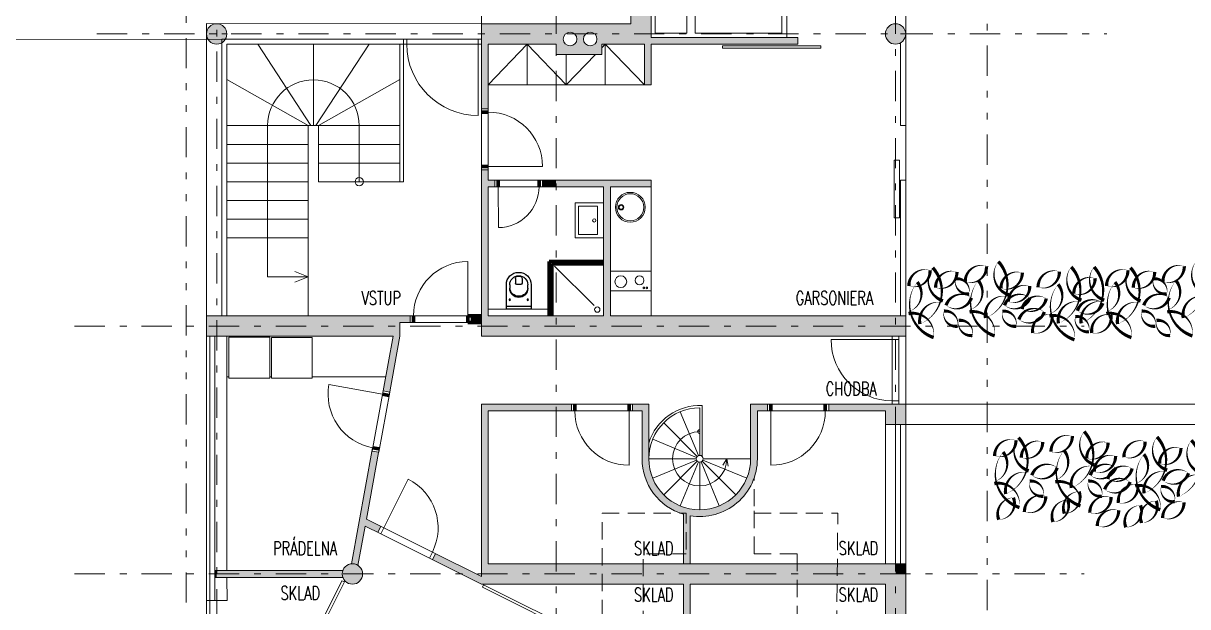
# Model space of a CAD drawing. Header units: metres. Extents: x -45 to 1930, y -347 to 488.
# Drawn here: x -26.3 to -9.15, y -26.34 to -17.75 of the extents above; entities that cross this region are included whole.
import ezdxf

# ---------------------------------------------------------------- set-up
doc = ezdxf.new("R2010")
doc.units = ezdxf.units.M
for name, pattern in [('GETRENNT', [31.75, 12.7, -6.35, 0, -6.35, 0, -6.35]), ('ČERCHOVANÁ', [25.4, 12.7, -6.35, 0, -6.35]), ('ČÁRKOVANÁ', [19.05, 12.7, -6.35])]:
    doc.linetypes.add(name, pattern=pattern)
for name, color, linetype in [('dveře', 3, 'Continuous'), ('okna', 4, 'Continuous'), ('OSA', 7, 'ČERCHOVANÁ'), ('popis', 6, 'Continuous'), ('SRAFY', 3, 'Continuous'), ('srafy sklo', 252, 'Continuous'), ('SRAFY-TERÉN', 252, 'Continuous'), ('zariz.predmety', 203, 'Continuous'), ('ZARIZOVAKY', 251, 'Continuous'), ('ZDIVO', 1, 'Continuous')]:
    doc.layers.add(name, color=color, linetype=linetype)
doc.layers.add('FLOATINGWINDOWS', color=2, linetype='Continuous', plot=False)
doc.styles.add('ROMANS', font='romans.shx', dxfattribs={"width": 0.7})

# ---------------------------------------------------------------- blocks, each defined once
blk = doc.blocks.new('drez')
at = {"lineweight": 0}
for centre, radius in [((0, -0.28), 0.22), ((0, -0.28), 0.2), ((0, -0.145), 0.04), ((0, -0.145), 0.03)]:
    blk.add_circle(centre, radius, dxfattribs=at)
blk = doc.blocks.new('WC 540 Starck 3')
at = {"linetype": 'ByBlock'}
for p, q in [((81.017, 94.399), (80.66, 94.399)), ((80.66, 94.349), (80.713, 94.349)), ((80.982, 94.034), (80.982, 94.399)), ((81.017, 94.034), (81.017, 94.399)), ((80.568, 94.265), (80.637, 94.265)), ((80.568, 94.168), (80.637, 94.168)), ((80.657, 94.188), (80.657, 94.245)), ((80.713, 94.084), (80.66, 94.084)), ((80.66, 94.034), (81.017, 94.034))]:
    blk.add_line(p, q, dxfattribs=at)
for centre in [(80.88, 94.348), (80.88, 94.084)]:
    blk.add_circle(centre, 0.0102, dxfattribs=at)
for centre, radius, start, end in [((80.66, 94.216), 0.183, 90, 270), ((80.66, 94.216), 0.133, 90, 270), ((80.713, 94.216), 0.133, 270, 90), ((80.697, 94.216), 0.133, 276.5328, 83.4672), ((80.621, 94.216), 0.09, 165.9057, 194.0943), ((80.568, 94.23), 0.035, 90, 165.9057), ((80.568, 94.203), 0.035, 194.0943, 270), ((80.637, 94.245), 0.02, 360, 90), ((80.637, 94.188), 0.02, 270, 0)]:
    blk.add_arc(centre, radius, start, end, dxfattribs=at)

msp = doc.modelspace()

# ---------------------------------------------------------------- hatches: boundary and pattern name
at = {"layer": 'FLOATINGWINDOWS', "linetype": 'Continuous', "lineweight": 0}
msp.add_hatch(color=256, dxfattribs=at).paths.add_polyline_path([(-17.355043, -26.01398), (-16.648376, -26.01398), (-16.648376, -26.31398), (-17.355043, -26.31398)], flags=25)
at = {"layer": 'SRAFY', "linetype": 'Continuous', "lineweight": 0}
h = msp.add_hatch(color=256, dxfattribs=at)
h.paths.add_polyline_path([(-17.352857, -17.757673), (-18.452857, -17.757673), (-18.452857, -17.907673), (-18.312598, -17.907673, -0.377964473), (-18.180311, -17.907673), (-18.016626, -17.907673, -0.377964473), (-17.884338, -17.907673), (-17.052857, -17.907673), (-17.052857, -17.857673), (-17.052857, -16.057673), (-13.452857, -16.057673), (-13.452857, -15.157673), (-13.602857, -15.157673), (-13.602857, -15.757673), (-17.052857, -15.757673), (-17.052857, -15.157673), (-18.452857, -15.157673), (-18.452857, -15.257673), (-17.352857, -15.257673)])
h.paths.add_polyline_path([(-19.552857, -17.757673), (-19.552857, -17.907673), (-18.452857, -17.907673), (-18.452857, -17.757673)])
h.paths.add_polyline_path([(-18.452857, -18.057673), (-18.452857, -17.907673), (-19.552857, -17.907673), (-19.552857, -19.007673), (-19.452857, -19.007673), (-19.452857, -18.057673)])
h.paths.add_polyline_path([(-18.050482, -17.982673, -0.215250437), (-18.016626, -17.907673), (-18.180311, -17.907673, -0.215250437), (-18.146454, -17.982673, -1), (-18.346454, -17.982673, -0.215250437), (-18.312598, -17.907673), (-18.452857, -17.907673), (-18.452857, -18.207673), (-17.777857, -18.207673), (-17.777857, -18.057673), (-17.152857, -18.057673), (-17.152857, -18.657673), (-17.052857, -18.657673), (-17.052857, -18.057673), (-17.052857, -17.907673), (-17.884338, -17.907673, -0.215250437), (-17.850482, -17.982673, -1)])
h.paths.add_polyline_path([(-19.552857, -15.157673), (-19.552857, -15.257673), (-18.452857, -15.257673), (-18.452857, -15.157673)])
h.paths.add_polyline_path([(-19.452857, -20.157673), (-19.354695, -20.157673), (-19.354695, -20.057673), (-19.452857, -20.057673), (-19.452857, -19.907673), (-19.552857, -19.907673), (-19.552857, -22.207673), (-18.452857, -22.207673), (-18.452857, -22.057673), (-19.452857, -22.057673)])
h.paths.add_polyline_path([(-17.752857, -20.157673), (-17.752857, -22.057673), (-18.452857, -22.057673), (-18.452857, -22.207673), (-13.452857, -22.207673), (-13.452857, -22.057673), (-17.052857, -22.057673), (-17.652857, -22.057673), (-17.652857, -20.157673), (-17.052857, -20.157673), (-17.052857, -20.057673), (-18.452857, -20.057673), (-18.452857, -20.157673)])
h.paths.add_polyline_path([(-18.452857, -22.207673), (-18.452857, -22.357673), (-13.452857, -22.357673), (-13.452857, -22.207673)])
h.paths.add_polyline_path([(-19.552857, -22.207673), (-19.552857, -22.357673), (-18.452857, -22.357673), (-18.452857, -22.207673)])
h.paths.add_polyline_path([(-13.302857, -22.207673), (-13.302857, -22.057673), (-13.452857, -22.057673), (-13.452857, -22.207673)])
h.paths.add_polyline_path([(-13.452857, -22.207673), (-13.452857, -22.357673), (-13.302857, -22.357673), (-13.302857, -22.207673)])
h = msp.add_hatch(color=256, dxfattribs=at)
edge = h.paths.add_edge_path()
edge.add_arc((-23.452857, -17.907673), 0.15, 0, 360)
h = msp.add_hatch(color=256, dxfattribs=at)
edge = h.paths.add_edge_path()
edge.add_arc((-13.452857, -17.907673), 0.15, 0, 360)
for points in [[(-17.052857, -17.957673), (-17.052857, -18.057673), (-14.893883, -18.057673), (-14.893883, -17.957673)], [(-18.452857, -20.157673), (-18.452857, -20.057673), (-18.654695, -20.057673), (-18.654695, -20.157673)], [(-19.552857, -22.057673), (-19.702857, -22.057673), (-19.702857, -22.157673), (-19.552857, -22.157673)], [(-18.452857, -23.457673), (-18.452857, -23.357673), (-19.552857, -23.357673), (-19.552857, -25.707673), (-19.552857, -25.857673), (-18.452857, -25.857673), (-18.452857, -25.707673), (-19.452857, -25.707673), (-19.452857, -23.457673)], [(-18.227429, -23.457673), (-18.227429, -23.357673), (-18.314929, -23.357673), (-18.452857, -23.357673), (-18.452857, -23.457673)], [(-17.187368, -24.162138, 0.316449811), (-16.624739, -24.962087), (-16.537368, -24.962118), (-16.537368, -25.562118), (-16.577857, -25.562103), (-16.577857, -25.707673), (-16.477857, -25.707673), (-16.477857, -25.000448, 0.463726245), (-15.487368, -24.162138), (-15.487368, -23.457673), (-15.337368, -23.457673), (-15.337368, -23.357673), (-15.587368, -23.357673), (-15.587368, -24.162138, -1), (-17.087368, -24.162138), (-17.087368, -23.357673), (-17.327429, -23.357673), (-17.327429, -23.457673), (-17.187368, -23.457673)], [(-13.602857, -23.457673), (-13.602857, -23.657673), (-13.452857, -23.657673), (-13.452857, -23.357673), (-14.437368, -23.357673), (-14.437368, -23.457673)], [(-13.302857, -23.357673), (-13.452857, -23.357673), (-13.452857, -23.657673), (-13.302857, -23.657673)], [(-16.537368, -24.962118), (-16.624739, -24.962087, 0.014509452), (-16.577857, -24.977408), (-16.577857, -25.562103), (-16.537368, -25.562118)], [(-17.172419, -25.707673), (-17.172471, -25.857673), (-14.902471, -25.857673), (-14.902419, -25.707673), (-16.477857, -25.707673), (-16.577857, -25.707673)], [(-13.452857, -25.707673), (-13.452857, -25.857673), (-13.302857, -25.857673), (-13.302857, -25.707673)], [(-18.452857, -25.857673), (-19.552857, -25.857673), (-19.552857, -26.007673), (-18.452857, -26.007673)], [(-16.577857, -26.007673), (-16.577857, -27.541943), (-16.477857, -27.541943), (-16.477857, -26.007673), (-14.902523, -26.007673), (-14.902471, -25.857673), (-17.172471, -25.857673), (-17.172523, -26.007673)]]:
    msp.add_hatch(color=256, dxfattribs=at).paths.add_polyline_path(points)
h = msp.add_hatch(color=256, dxfattribs=at)
h.paths.add_polyline_path([(-20.752857, -22.207673), (-20.752857, -22.157673), (-20.602857, -22.157673), (-20.602857, -22.057673), (-23.302857, -22.057673), (-23.452857, -22.057673), (-23.452857, -22.207673)])
h.paths.add_polyline_path([(-20.854525, -22.357673), (-21.002309, -23.16339), (-20.90395, -23.181431), (-20.752857, -22.357673), (-20.752857, -22.207673), (-23.452857, -22.207673), (-23.452857, -22.357673), (-23.302857, -22.357673)])
h.paths.add_polyline_path([(-23.452857, -22.207673), (-23.452857, -22.057673), (-23.602857, -22.057673), (-23.602857, -22.207673)])
h.paths.add_polyline_path([(-23.452857, -22.357673), (-23.452857, -22.207673), (-23.602857, -22.207673), (-23.602857, -22.357673)])
h = msp.add_hatch(color=256, dxfattribs=at)
h.paths.add_polyline_path([(-21.46914, -25.708559, -0.143874529), (-21.385888, -25.723452, -0.027253444), (-21.371686, -25.731533), (-21.265591, -25.153105), (-21.080326, -25.245543), (-21.03568, -25.156062), (-21.246812, -25.050718), (-21.066318, -24.066663), (-21.164677, -24.048622)])
h.paths.add_polyline_path([(-21.602857, -25.857673, -0.085164233), (-21.594278, -25.807673), (-23.302857, -25.807673), (-23.452857, -25.807673), (-23.452857, -25.857673)])
h.paths.add_polyline_path([(-21.594278, -25.907673, -0.085164233), (-21.602857, -25.857673), (-23.452857, -25.857673), (-23.452857, -25.907673)])
h = msp.add_hatch(color=256, dxfattribs=at)
h.paths.add_polyline_path([(-21.265591, -25.153105), (-21.080326, -25.245543), (-21.03568, -25.156062), (-21.246812, -25.050718)])
h.paths.add_polyline_path([(-20.275004, -25.647358), (-19.853489, -25.857673), (-19.629505, -25.857673), (-20.230358, -25.557878)])
h.paths.add_polyline_path([(-19.853489, -25.857673), (-19.552857, -26.007673), (-19.552857, -25.895916), (-19.629505, -25.857673)])
h = msp.add_hatch(color=256, dxfattribs=at)
edge = h.paths.add_edge_path()
edge.add_arc((-21.452857, -25.857673), 0.15, 0, 360)
h = msp.add_hatch(color=256, dxfattribs=at)
h.paths.add_polyline_path([(-17.772471, -25.857673), (-17.772419, -25.707673), (-18.452857, -25.707673), (-18.452857, -25.857673)])
h.paths.add_polyline_path([(-17.172471, -25.857673), (-17.172419, -25.707673), (-17.772419, -25.707673), (-17.772471, -25.857673)])
h.paths.add_polyline_path([(-17.172523, -26.007673), (-17.172471, -25.857673), (-17.772471, -25.857673), (-17.772523, -26.007673)])
h.paths.add_polyline_path([(-17.772523, -26.007673), (-17.772471, -25.857673), (-18.452857, -25.857673), (-18.452857, -26.007673)])
h.paths.add_polyline_path([(-14.902419, -25.707673), (-14.902471, -25.857673), (-14.312325, -25.857673), (-14.310621, -25.707673)])
h.paths.add_polyline_path([(-14.31403, -26.007673), (-14.312325, -25.857673), (-14.902471, -25.857673), (-14.902523, -26.007673)])
h.paths.add_polyline_path([(-13.452857, -25.857673), (-13.452857, -25.707673), (-14.310621, -25.707673), (-14.312325, -25.857673)])
h.paths.add_polyline_path([(-13.602857, -26.007673), (-13.602857, -29.606209, -0.414213562), (-13.452857, -29.456209), (-13.452857, -25.857673), (-14.312325, -25.857673), (-14.31403, -26.007673)])
h.paths.add_polyline_path([(-13.452857, -29.456209, -0.414213562), (-13.302857, -29.606209), (-13.302857, -25.857673), (-13.452857, -25.857673)])
h.paths.add_polyline_path([(-13.602857, -35.016919), (-13.302857, -35.166604), (-13.302857, -29.606209, -1), (-13.602857, -29.606209)])
h = msp.add_hatch(color=256, dxfattribs=at)
h.paths.add_polyline_path([(-23.452857, -25.807673), (-23.477857, -25.807673), (-23.477857, -25.857673), (-23.452857, -25.857673)])
h.paths.add_polyline_path([(-23.452857, -25.857673), (-23.477857, -25.857673), (-23.477857, -25.907673), (-23.452857, -25.907673)])

# ---------------------------------------------------------------- linework, layer by layer
at = {"linetype": 'Continuous', "lineweight": 0}
for p, q in [((-22.064004, -19.257673), (-22.848124, -18.057673)), ((-22.027857, -19.257673), (-22.027857, -18.057673)), ((-22.027857, -18.057673), (-22.027857, -19.257673)), ((-21.99171, -19.257673), (-21.20759, -18.057673)), ((-20.752857, -20.082673), (-20.752857, -18.057673)), ((-20.702585, -20.082673), (-20.702585, -18.057673)), ((-22.102857, -19.257673), (-23.302857, -18.578913)), ((-21.952857, -19.257673), (-20.752857, -18.578913)), ((-19.452857, -19.007673), (-19.552857, -19.007673)), ((-22.102857, -19.257673), (-23.302857, -19.257673)), ((-22.702857, -21.482673), (-22.702857, -19.257673)), ((-22.102857, -20.907673), (-22.102857, -19.257673)), ((-21.952857, -19.257673), (-22.102857, -19.257673)), ((-21.952857, -20.082673), (-21.952857, -19.257673)), ((-20.752857, -19.257673), (-21.952857, -19.257673)), ((-21.352857, -20.082673), (-21.352857, -19.257673)), ((-22.102857, -19.532673), (-23.302857, -19.532673)), ((-20.752857, -19.532673), (-21.952857, -19.532673)), ((-22.102857, -19.807673), (-23.302857, -19.807673)), ((-20.752857, -19.807673), (-21.952857, -19.807673)), ((-19.452857, -19.907673), (-19.552857, -19.907673)), ((-19.354695, -20.157673), (-19.354695, -20.057673)), ((-18.654695, -20.157673), (-18.654695, -20.057673)), ((-22.102857, -20.082673), (-23.302857, -20.082673)), ((-20.752857, -20.082673), (-21.952857, -20.082673)), ((-20.702585, -20.082673), (-20.752857, -20.082673)), ((-17.052857, -22.057673), (-17.052857, -20.157673)), ((-22.102857, -20.357673), (-23.302857, -20.357673)), ((-22.102857, -20.632673), (-23.302857, -20.632673)), ((-22.102857, -20.907673), (-23.302857, -20.907673)), ((-22.102857, -20.907673), (-22.102857, -22.057673)), ((-22.102857, -21.482673), (-22.30357, -21.405157)), ((-17.890193, -21.907289), (-18.475547, -21.328521)), ((-17.652857, -21.399249), (-17.052857, -21.399249)), ((-22.102857, -21.482673), (-22.702857, -21.482673)), ((-22.102857, -21.482673), (-22.30357, -21.560189)), ((-17.652857, -21.690069), (-17.052857, -21.690069)), ((-20.602857, -22.157673), (-20.602857, -22.057673)), ((-19.702857, -22.157673), (-19.702857, -22.057673)), ((-18.552857, -21.957673), (-19.452857, -21.957673)), ((-23.272144, -22.957673), (-23.302857, -22.957673)), ((-22.647373, -22.957673), (-22.672144, -22.957673)), ((-20.964576, -22.957673), (-22.047373, -22.957673)), ((-21.002309, -23.16339), (-20.90395, -23.181431)), ((-18.227429, -23.457673), (-18.227429, -23.357673)), ((-17.327429, -23.457673), (-17.327429, -23.357673)), ((-15.337368, -23.457673), (-15.337368, -23.357673)), ((-14.437368, -23.457673), (-14.437368, -23.357673)), ((-13.302857, -23.357673), (-3.164945, -23.357673)), ((-13.302857, -23.657673), (-6.978377, -23.657673)), ((-21.164677, -24.048622), (-21.066318, -24.066663))]:
    msp.add_line(p, q, dxfattribs=at)
at = {"linetype": 'Continuous', "lineweight": 70}
for p, q in [((-17.752857, -21.257673), (-18.552857, -21.257673)), ((-18.552857, -22.057673), (-18.552857, -21.257673)), ((-17.752857, -21.292673), (-18.517857, -21.292673)), ((-18.517857, -22.057673), (-18.517857, -21.292673))]:
    msp.add_line(p, q, dxfattribs=at)
at = {"linetype": 'Continuous', "lineweight": 0}
for centre, radius in [((-21.352857, -20.082673), 0.061116), ((-17.499752, -21.554603), 0.086891), ((-17.224143, -21.535626), 0.066043), ((-17.160817, -21.645682), 0.011931), ((-17.116061, -21.645682), 0.011931), ((-17.845722, -21.964977), 0.0392)]:
    msp.add_circle(centre, radius, dxfattribs=at)
msp.add_arc((-22.027857, -19.257673), 0.675, 0, 180, dxfattribs=at)
at = {"layer": 'dveře', "linetype": 'Continuous', "lineweight": 0}
for p, q in [((-19.552857, -19.007673), (-19.552857, -19.907673)), ((-19.452857, -19.907673), (-19.452857, -19.007673)), ((-19.452857, -19.857673), (-18.652857, -19.857673)), ((-18.654695, -20.057673), (-19.354695, -20.057673)), ((-19.354695, -20.157673), (-18.654695, -20.157673)), ((-19.304695, -20.157673), (-19.302943, -20.757673)), ((-19.752857, -22.057673), (-19.752857, -21.257673)), ((-20.552857, -22.057673), (-19.752857, -22.057673)), ((-19.702857, -22.157673), (-20.602857, -22.157673)), ((-13.502857, -22.407673), (-14.402857, -22.407673)), ((-13.502857, -23.357673), (-13.502857, -22.357673)), ((-13.402857, -22.407673), (-13.502857, -22.407673)), ((-13.402857, -22.357673), (-13.402857, -23.357673)), ((-21.011329, -23.21257), (-21.798203, -23.068242)), ((-21.164677, -24.048622), (-21.002309, -23.16339)), ((-20.90395, -23.181431), (-21.066318, -24.066663)), ((-13.402857, -23.307673), (-13.502857, -23.307673)), ((-18.177429, -23.357673), (-17.377429, -23.357673)), ((-17.377429, -23.457673), (-18.177429, -23.457673)), ((-17.377429, -23.457673), (-17.377429, -24.257673)), ((-16.356502, -24.115944), (-16.624381, -23.469229)), ((-16.337368, -23.412138), (-16.337368, -24.112138)), ((-16.302368, -23.377919), (-16.302368, -24.126431)), ((-14.437368, -23.357673), (-15.337368, -23.357673)), ((-15.337368, -23.457673), (-14.437368, -23.457673)), ((-15.287368, -23.457673), (-15.287368, -24.257673)), ((-16.372723, -24.126783), (-16.867698, -23.631808)), ((-16.383562, -24.143004), (-17.030278, -23.875126)), ((-16.387368, -24.162138), (-17.087368, -24.162138)), ((-16.383562, -24.181272), (-17.030278, -24.449151)), ((-16.291174, -24.181272), (-15.644458, -24.449151)), ((-16.287368, -24.162138), (-15.587368, -24.162138)), ((-15.937368, -24.162138), (-15.995287, -24.255554)), ((-15.937368, -24.162138), (-15.919606, -24.270608)), ((-16.372723, -24.197494), (-16.867698, -24.692468)), ((-16.356502, -24.208332), (-16.624381, -24.855048)), ((-16.337368, -24.212138), (-16.337368, -24.912138)), ((-16.318234, -24.208332), (-16.050355, -24.855048)), ((-16.302013, -24.197494), (-15.807038, -24.692468)), ((-20.99094, -25.178385), (-20.633771, -24.462543)), ((-21.080326, -25.245543), (-21.03568, -25.156062)), ((-20.99094, -25.178385), (-20.275098, -25.535555)), ((-21.035586, -25.267866), (-20.319744, -25.625035)), ((-20.275004, -25.647358), (-20.230358, -25.557878))]:
    msp.add_line(p, q, dxfattribs=at)
msp.add_circle((-16.337368, -24.162138), 0.05, dxfattribs=at)
for centre, radius, start, end in [((-19.452857, -19.857673), 0.8, 0, 90), ((-19.3032, -20.159166), 0.598507, 270.0245932, 0.1429573), ((-19.752857, -22.057673), 0.8, 90, 180), ((-13.502857, -22.407673), 0.9, 180, 270), ((-21.011329, -23.21257), 0.8, 169.6064145, 259.6064145), ((-17.377429, -23.457673), 0.8, 180, 270), ((-16.337368, -24.162138), 0.785, 87.444564, 162.8263029), ((-16.337368, -24.162138), 0.75, 90, 180), ((-15.287368, -23.457673), 0.8, 270, 0), ((-16.337368, -24.162138), 0.4, 90, 0), ((-16.337368, -23.762138), 0.028063, 90, 270), ((-20.99094, -25.178385), 0.8, 333.483114, 63.483114)]:
    msp.add_arc(centre, radius, start, end, dxfattribs=at)
at = {"layer": 'FLOATINGWINDOWS', "linetype": 'Continuous', "lineweight": 0}
msp.add_line((-16.577857, -25.707673), (-16.477857, -25.707673), dxfattribs=at)
at = {"layer": 'FLOATINGWINDOWS', "linetype": 'Continuous', "lineweight": 0, "flags": 128}
msp.add_lwpolyline([(-23.602857, -30.027423), (-23.602857, -17.752723), (-19.552857, -17.757673), (-19.559079, -15.157688), (-13.302857, -15.157688), (-13.302857, -35.166604)], close=True, dxfattribs=at)
at = {"layer": 'okna', "linetype": 'Continuous', "lineweight": 0}
for p, q in [((-20.652857, -17.982673), (-23.377857, -17.982673)), ((-23.377857, -22.057673), (-23.377857, -17.982673)), ((-19.552857, -17.982673), (-19.602857, -17.982673)), ((-13.302857, -19.257673), (-13.302857, -17.907673)), ((-23.302857, -22.057673), (-23.302857, -18.057673)), ((-23.302857, -18.057673), (-20.652857, -18.057673)), ((-19.602857, -18.057673), (-19.552857, -18.057673)), ((-13.377857, -19.257673), (-13.377857, -18.037577)), ((-13.377857, -19.257673), (-13.302857, -19.257673)), ((-13.379166, -22.057673), (-13.379166, -20.057673)), ((-13.377857, -20.057673), (-13.302857, -20.057673)), ((-13.302857, -22.057673), (-13.302857, -20.057673)), ((-23.602857, -22.357673), (-23.602857, -26.247423)), ((-23.552857, -22.357673), (-23.552857, -26.247423)), ((-23.477857, -22.357673), (-23.477857, -26.247423)), ((-23.302857, -25.807673), (-23.302857, -22.357673)), ((-13.602857, -23.657673), (-13.602857, -25.707673)), ((-13.452857, -23.657673), (-13.452857, -25.707673)), ((-13.377857, -23.657673), (-13.377857, -25.707673)), ((-13.302857, -23.657673), (-13.302857, -25.707673)), ((-23.301082, -25.907673), (-23.298454, -26.247423)), ((-23.602857, -26.247423), (-23.298454, -26.247423))]:
    msp.add_line(p, q, dxfattribs=at)
msp.add_lwpolyline([(-13.471807, -19.763992), (-13.396807, -19.763992), (-13.396807, -20.617024), (-13.471807, -20.617024)], close=True, dxfattribs=at)
at = {"layer": 'OSA', "color": 253, "lineweight": 0, "ltscale": 0.035}
for p, q in [((-18.452857, -7.572646), (-18.452857, -35.004513)), ((-13.452857, -7.572646), (-13.452857, -36.635005)), ((-23.452857, -8.27749), (-23.452857, -33.800245)), ((-25.216826, -17.907673), (-10.343506, -17.907673)), ((-25.215219, -17.907673), (-10.341899, -17.907673)), ((-25.54695, -22.207673), (-10.673631, -22.207673)), ((-25.545344, -22.207673), (-10.672024, -22.207673)), ((-25.54695, -25.857673), (-10.673631, -25.857673)), ((-25.54695, -25.857673), (-10.673631, -25.857673)), ((-25.545344, -25.857673), (-10.672024, -25.857673))]:
    msp.add_line(p, q, dxfattribs=at)
at = {"layer": 'OSA', "linetype": 'Continuous', "lineweight": 0}
for p, q in [((-20.702857, -18.057673), (-20.702857, -17.982673)), ((-20.702857, -17.982673), (-20.702857, -18.057673)), ((-20.652857, -17.982673), (-20.652857, -18.057673)), ((-20.652857, -17.982673), (-19.602857, -17.982673)), ((-19.602857, -17.982673), (-19.602857, -19.107673)), ((-20.652857, -18.057673), (-19.602857, -18.057673))]:
    msp.add_line(p, q, dxfattribs=at)
for points in [[(-16.002276, -18.118217), (-16.002276, -18.084241), (-14.551616, -18.084241), (-14.551616, -18.118217)], [(-17.752857, -20.393642), (-17.752857, -20.911255), (-18.173926, -20.911255), (-18.173926, -20.393642)], [(-17.84236, -20.443642), (-17.84236, -20.861255), (-18.123926, -20.861255), (-18.123926, -20.443642)], [(-23.272144, -22.37273), (-23.272144, -22.97273), (-22.672144, -22.97273), (-22.672144, -22.37273)], [(-22.647373, -22.375278), (-22.647373, -22.975278), (-22.047373, -22.975278), (-22.047373, -22.375278)], [(-22.401028, -27.54758), (-21.60758, -25.957343), (-21.570714, -25.975737), (-22.364163, -27.565974)], [(-19.520755, -26.0173), (-18.033255, -26.759487), (-18.051649, -26.796353), (-19.539149, -26.054165)]]:
    msp.add_lwpolyline(points, close=True, dxfattribs=at)
msp.add_circle((-17.891373, -20.652448), 0.025266, dxfattribs=at)
msp.add_arc((-19.602857, -18.057673), 1.05, 180, 270, dxfattribs=at)
at = {"layer": 'srafy sklo', "linetype": 'Continuous', "lineweight": 0}
for p, q in [((-23.377857, -17.907673), (-23.302857, -17.907673)), ((-13.377857, -17.907673), (-13.302857, -17.907673)), ((-23.602857, -26.247423), (-23.602857, -30.027423)), ((-23.552857, -26.247423), (-23.552857, -30.05237))]:
    msp.add_line(p, q, dxfattribs=at)
at = {"layer": 'SRAFY-TERÉN', "linetype": 'Continuous', "lineweight": 0}
msp.add_line((-23.377857, -17.982673), (-29.582941, -17.997523), dxfattribs=at)
at = {"layer": 'zariz.predmety', "linetype": 'ČÁRKOVANÁ', "lineweight": 0, "ltscale": 0.02}
for p, q in [((-15.537368, -24.861798), (-15.537368, -24.449366)), ((-15.537368, -25.562292), (-15.537368, -24.861798)), ((-14.902368, -25.562688), (-15.537368, -25.562292))]:
    msp.add_line(p, q, dxfattribs=at)
at = {"layer": 'zariz.predmety', "color": 253, "linetype": 'Continuous', "ltscale": 0.001}
for points in [[(-11.937755, -21.258294, 0, 0, 0.520567051), (-11.937755, -21.258294, 0, 0.05, 0.520567051), (-11.787924, -21.746656, 0, 0.05, 0.520567051), (-11.809605, -21.769757, 0, 0.05, 0.520567051), (-12.126699, -22.089129, 0, 0.05, 0.520567051), (-11.937755, -21.258294, 0.05, 0.05, 0)], [(-9.025283, -21.258294, 0, 0, 0.520567051), (-9.025283, -21.258294, 0, 0.05, 0.520567051), (-8.875452, -21.746656, 0, 0.05, 0.520567051), (-8.897132, -21.769757, 0, 0.05, 0.520567051), (-9.214227, -22.089129, 0, 0.05, 0.520567051), (-9.025283, -21.258294, 0.05, 0.05, 0)], [(-12.942927, -21.38838, 0, 0, 0.520567051), (-12.942927, -21.38838, 0, 0.05, 0.520567051), (-13.256668, -21.618325, 0, 0.05, 0.520567051), (-12.942927, -21.38838, 0.05, 0.05, 0)], [(-12.905036, -21.347926, 0, 0, 0.520567051), (-12.905036, -21.347926, 0, 0.05, 0.520567051), (-12.755205, -21.836289, 0, 0.05, 0.520567051), (-12.776885, -21.85939, 0, 0.05, 0.520567051), (-13.09398, -22.178762, 0, 0.05, 0.520567051), (-12.905036, -21.347926, 0.05, 0.05, 0)], [(-12.548712, -21.411507, 0, 0, 0.520567051), (-12.548712, -21.411507, 0, 0.05, 0.520567051), (-12.862453, -21.641451, 0, 0.05, 0.520567051), (-12.548712, -21.411507, 0.05, 0.05, 0)], [(-12.112405, -21.326535, 0, 0, 0.520567051), (-12.112405, -21.326535, 0, 0.05, 0.520567051), (-12.426146, -21.55648, 0, 0.05, 0.520567051), (-12.112405, -21.326535, 0.05, 0.05, 0)], [(-11.586161, -21.423558, 0, 0, 0.520567051), (-11.586161, -21.423558, 0, 0.05, 0.520567051), (-11.899901, -21.653503, 0, 0.05, 0.520567051), (-11.586161, -21.423558, 0.05, 0.05, 0)], [(-11.03918, -21.406062, 0, 0, 0.520567051), (-11.03918, -21.406062, 0, 0.05, 0.520567051), (-11.352921, -21.636007, 0, 0.05, 0.520567051), (-11.03918, -21.406062, 0.05, 0.05, 0)], [(-10.864531, -21.337821, 0, 0, 0.520567051), (-10.864531, -21.337821, 0, 0.05, 0.520567051), (-10.7147, -21.826183, 0, 0.05, 0.520567051), (-10.73638, -21.849285, 0, 0.05, 0.520567051), (-11.053474, -22.168656, 0, 0.05, 0.520567051), (-10.864531, -21.337821, 0.05, 0.05, 0)], [(-10.528706, -21.337821, 0, 0, 0.520567051), (-10.528706, -21.337821, 0, 0.05, 0.520567051), (-10.378875, -21.826183, 0, 0.05, 0.520567051), (-10.400555, -21.849285, 0, 0.05, 0.520567051), (-10.71765, -22.168656, 0, 0.05, 0.520567051), (-10.528706, -21.337821, 0.05, 0.05, 0)], [(-10.030454, -21.38838, 0, 0, 0.520567051), (-10.030454, -21.38838, 0, 0.05, 0.520567051), (-10.344195, -21.618325, 0, 0.05, 0.520567051), (-10.030454, -21.38838, 0.05, 0.05, 0)], [(-9.992564, -21.347926, 0, 0, 0.520567051), (-9.992564, -21.347926, 0, 0.05, 0.520567051), (-9.842733, -21.836289, 0, 0.05, 0.520567051), (-9.864413, -21.85939, 0, 0.05, 0.520567051), (-10.181507, -22.178762, 0, 0.05, 0.520567051), (-9.992564, -21.347926, 0.05, 0.05, 0)], [(-9.63624, -21.411507, 0, 0, 0.520567051), (-9.63624, -21.411507, 0, 0.05, 0.520567051), (-9.949981, -21.641451, 0, 0.05, 0.520567051), (-9.63624, -21.411507, 0.05, 0.05, 0)], [(-9.199933, -21.326535, 0, 0, 0.520567051), (-9.199933, -21.326535, 0, 0.05, 0.520567051), (-9.513673, -21.55648, 0, 0.05, 0.520567051), (-9.199933, -21.326535, 0.05, 0.05, 0)], [(-12.891177, -22.377727, 0, 0, 0.520567051), (-12.891177, -22.377727, 0, 0.05, 0.520567051), (-13.260937, -22.025272, 0, 0.05, 0.520567051), (-13.253345, -21.994514, 0, 0.05, 0.520567051), (-13.133236, -21.560784, 0, 0.05, 0.520567051), (-12.891177, -22.377727, 0.05, 0.05, 0)], [(-12.369519, -21.734148, 0, 0, 0.520567051), (-12.369519, -21.734148, 0, 0.05, 0.520567051), (-12.569229, -21.511855, 0, 0.05, 0.520567051), (-12.369519, -21.734148, 0.05, 0.05, 0)], [(-11.992832, -22.353603, 0, 0, 0.520567051), (-11.992832, -22.353603, 0, 0.05, 0.520567051), (-12.362592, -22.001148, 0, 0.05, 0.520567051), (-12.354999, -21.970389, 0, 0.05, 0.520567051), (-12.234891, -21.53666, 0, 0.05, 0.520567051), (-11.992832, -22.353603, 0.05, 0.05, 0)], [(-11.475488, -21.620031, 0, 0, 0.520567051), (-11.475488, -21.620031, 0, 0.05, 0.520567051), (-11.789229, -21.849975, 0, 0.05, 0.520567051), (-11.475488, -21.620031, 0.05, 0.05, 0)], [(-10.816678, -22.410274, 0, 0, 0.520567051), (-10.816678, -22.410274, 0, 0.05, 0.520567051), (-11.186438, -22.057818, 0, 0.05, 0.520567051), (-11.178845, -22.02706, 0, 0.05, 0.520567051), (-11.058736, -21.593331, 0, 0.05, 0.520567051), (-10.816678, -22.410274, 0.05, 0.05, 0)], [(-10.512936, -21.503085, 0, 0, 0.520567051), (-10.512936, -21.503085, 0, 0.05, 0.520567051), (-10.826677, -21.73303, 0, 0.05, 0.520567051), (-10.512936, -21.503085, 0.05, 0.05, 0)], [(-9.978705, -22.377727, 0, 0, 0.520567051), (-9.978705, -22.377727, 0, 0.05, 0.520567051), (-10.348465, -22.025272, 0, 0.05, 0.520567051), (-10.340872, -21.994514, 0, 0.05, 0.520567051), (-10.220764, -21.560784, 0, 0.05, 0.520567051), (-9.978705, -22.377727, 0.05, 0.05, 0)], [(-9.457047, -21.734148, 0, 0, 0.520567051), (-9.457047, -21.734148, 0, 0.05, 0.520567051), (-9.656756, -21.511855, 0, 0.05, 0.520567051), (-9.457047, -21.734148, 0.05, 0.05, 0)], [(-9.080359, -22.353603, 0, 0, 0.520567051), (-9.080359, -22.353603, 0, 0.05, 0.520567051), (-9.45012, -22.001148, 0, 0.05, 0.520567051), (-9.442527, -21.970389, 0, 0.05, 0.520567051), (-9.322418, -21.53666, 0, 0.05, 0.520567051), (-9.080359, -22.353603, 0.05, 0.05, 0)], [(-12.33518, -21.792058, 0, 0, 0.520567051), (-12.33518, -21.792058, 0, 0.05, 0.520567051), (-12.708153, -21.902508, 0, 0.05, 0.520567051), (-12.33518, -21.792058, 0.05, 0.05, 0)], [(-11.473771, -21.792224, 0, 0, 0.520567051), (-11.473771, -21.792224, 0, 0.05, 0.520567051), (-11.846744, -21.902674, 0, 0.05, 0.520567051), (-11.473771, -21.792224, 0.05, 0.05, 0)], [(-11.589013, -21.957629, 0, 0, 0.520567051), (-11.589013, -21.957629, 0, 0.05, 0.520567051), (-11.232442, -21.802176, 0, 0.05, 0.520567051), (-11.589013, -21.957629, 0.05, 0.05, 0)], [(-9.422708, -21.792058, 0, 0, 0.520567051), (-9.422708, -21.792058, 0, 0.05, 0.520567051), (-9.79568, -21.902508, 0, 0.05, 0.520567051), (-9.422708, -21.792058, 0.05, 0.05, 0)], [(-11.261955, -22.000582, 0, 0, 0.520567051), (-11.261955, -22.000582, 0, 0.05, 0.520567051), (-11.634928, -22.111032, 0, 0.05, 0.520567051), (-11.261955, -22.000582, 0.05, 0.05, 0)], [(-10.400546, -21.871751, 0, 0, 0.520567051), (-10.400546, -21.871751, 0, 0.05, 0.520567051), (-10.773519, -21.982201, 0, 0.05, 0.520567051), (-10.400546, -21.871751, 0.05, 0.05, 0)], [(-12.539465, -22.211339, 0, 0, 0.520567051), (-12.539465, -22.211339, 0, 0.05, 0.520567051), (-12.739175, -21.989046, 0, 0.05, 0.520567051), (-12.539465, -22.211339, 0.05, 0.05, 0)], [(-12.321564, -22.346636, 0, 0, 0.520567051), (-12.321564, -22.346636, 0, 0.05, 0.520567051), (-12.521274, -22.124344, 0, 0.05, 0.520567051), (-12.321564, -22.346636, 0.05, 0.05, 0)], [(-11.678056, -22.211505, 0, 0, 0.520567051), (-11.678056, -22.211505, 0, 0.05, 0.520567051), (-11.877766, -21.989213, 0, 0.05, 0.520567051), (-11.678056, -22.211505, 0.05, 0.05, 0)], [(-11.432164, -22.309686, 0, 0, 0.520567051), (-11.432164, -22.309686, 0, 0.05, 0.520567051), (-11.149063, -22.042925, 0, 0.05, 0.520567051), (-11.432164, -22.309686, 0.05, 0.05, 0)], [(-10.604832, -22.291033, 0, 0, 0.520567051), (-10.604832, -22.291033, 0, 0.05, 0.520567051), (-10.804541, -22.06874, 0, 0.05, 0.520567051), (-10.604832, -22.291033, 0.05, 0.05, 0)], [(-10.562091, -22.309686, 0, 0, 0.520567051), (-10.562091, -22.309686, 0, 0.05, 0.520567051), (-10.27899, -22.042925, 0, 0.05, 0.520567051), (-10.562091, -22.309686, 0.05, 0.05, 0)], [(-9.626993, -22.211339, 0, 0, 0.520567051), (-9.626993, -22.211339, 0, 0.05, 0.520567051), (-9.826703, -21.989046, 0, 0.05, 0.520567051), (-9.626993, -22.211339, 0.05, 0.05, 0)], [(-9.409092, -22.346636, 0, 0, 0.520567051), (-9.409092, -22.346636, 0, 0.05, 0.520567051), (-9.608802, -22.124344, 0, 0.05, 0.520567051), (-9.409092, -22.346636, 0.05, 0.05, 0)], [(-11.641681, -23.850122, 0, 0, 0.520567051), (-11.641681, -23.850122, 0, 0.05, 0.520567051), (-11.49185, -24.338485, 0, 0.05, 0.520567051), (-11.513531, -24.361586, 0, 0.05, 0.520567051), (-11.830625, -24.680958, 0, 0.05, 0.520567051), (-11.641681, -23.850122, 0.05, 0.05, 0)], [(-10.84905, -23.828731, 0, 0, 0.520567051), (-10.84905, -23.828731, 0, 0.05, 0.520567051), (-11.162791, -24.058676, 0, 0.05, 0.520567051), (-10.84905, -23.828731, 0.05, 0.05, 0)], [(-10.6744, -23.76049, 0, 0, 0.520567051), (-10.6744, -23.76049, 0, 0.05, 0.520567051), (-10.524569, -24.248852, 0, 0.05, 0.520567051), (-10.54625, -24.271953, 0, 0.05, 0.520567051), (-10.863344, -24.591325, 0, 0.05, 0.520567051), (-10.6744, -23.76049, 0.05, 0.05, 0)], [(-9.601176, -23.840017, 0, 0, 0.520567051), (-9.601176, -23.840017, 0, 0.05, 0.520567051), (-9.451345, -24.328379, 0, 0.05, 0.520567051), (-9.473025, -24.351481, 0, 0.05, 0.520567051), (-9.79012, -24.670853, 0, 0.05, 0.520567051), (-9.601176, -23.840017, 0.05, 0.05, 0)], [(-11.679572, -23.890577, 0, 0, 0.520567051), (-11.679572, -23.890577, 0, 0.05, 0.520567051), (-11.993313, -24.120521, 0, 0.05, 0.520567051), (-11.679572, -23.890577, 0.05, 0.05, 0)], [(-11.285357, -23.913703, 0, 0, 0.520567051), (-11.285357, -23.913703, 0, 0.05, 0.520567051), (-11.599098, -24.143647, 0, 0.05, 0.520567051), (-11.285357, -23.913703, 0.05, 0.05, 0)], [(-10.322806, -23.925754, 0, 0, 0.520567051), (-10.322806, -23.925754, 0, 0.05, 0.520567051), (-10.636547, -24.155699, 0, 0.05, 0.520567051), (-10.322806, -23.925754, 0.05, 0.05, 0)], [(-9.775825, -23.908258, 0, 0, 0.520567051), (-9.775825, -23.908258, 0, 0.05, 0.520567051), (-10.089566, -24.138203, 0, 0.05, 0.520567051), (-9.775825, -23.908258, 0.05, 0.05, 0)], [(-9.249581, -24.005281, 0, 0, 0.520567051), (-9.249581, -24.005281, 0, 0.05, 0.520567051), (-9.563322, -24.235226, 0, 0.05, 0.520567051), (-9.249581, -24.005281, 0.05, 0.05, 0)], [(-9.094926, -23.88886, 0, 0, 0.520567051), (-9.094926, -23.88886, 0, 0.05, 0.520567051), (-8.945095, -24.377223, 0, 0.05, 0.520567051), (-8.966775, -24.400324, 0, 0.05, 0.520567051), (-9.283869, -24.719696, 0, 0.05, 0.520567051), (-9.094926, -23.88886, 0.05, 0.05, 0)], [(-11.627822, -24.879923, 0, 0, 0.520567051), (-11.627822, -24.879923, 0, 0.05, 0.520567051), (-11.997582, -24.527468, 0, 0.05, 0.520567051), (-11.98999, -24.49671, 0, 0.05, 0.520567051), (-11.869881, -24.06298, 0, 0.05, 0.520567051), (-11.627822, -24.879923, 0.05, 0.05, 0)], [(-10.729477, -24.855799, 0, 0, 0.520567051), (-10.729477, -24.855799, 0, 0.05, 0.520567051), (-11.099237, -24.503344, 0, 0.05, 0.520567051), (-11.091644, -24.472585, 0, 0.05, 0.520567051), (-10.971536, -24.038856, 0, 0.05, 0.520567051), (-10.729477, -24.855799, 0.05, 0.05, 0)], [(-10.212133, -24.122227, 0, 0, 0.520567051), (-10.212133, -24.122227, 0, 0.05, 0.520567051), (-10.525874, -24.352171, 0, 0.05, 0.520567051), (-10.212133, -24.122227, 0.05, 0.05, 0)], [(-9.553323, -24.91247, 0, 0, 0.520567051), (-9.553323, -24.91247, 0, 0.05, 0.520567051), (-9.923083, -24.560015, 0, 0.05, 0.520567051), (-9.91549, -24.529256, 0, 0.05, 0.520567051), (-9.795381, -24.095527, 0, 0.05, 0.520567051), (-9.553323, -24.91247, 0.05, 0.05, 0)], [(-11.071825, -24.294254, 0, 0, 0.520567051), (-11.071825, -24.294254, 0, 0.05, 0.520567051), (-11.444798, -24.404704, 0, 0.05, 0.520567051), (-11.071825, -24.294254, 0.05, 0.05, 0)], [(-10.210416, -24.29442, 0, 0, 0.520567051), (-10.210416, -24.29442, 0, 0.05, 0.520567051), (-10.583389, -24.40487, 0, 0.05, 0.520567051), (-10.210416, -24.29442, 0.05, 0.05, 0)], [(-10.325658, -24.459825, 0, 0, 0.520567051), (-10.325658, -24.459825, 0, 0.05, 0.520567051), (-9.969087, -24.304372, 0, 0.05, 0.520567051), (-10.325658, -24.459825, 0.05, 0.05, 0)], [(-9.137192, -24.373947, 0, 0, 0.520567051), (-9.137192, -24.373947, 0, 0.05, 0.520567051), (-9.510164, -24.484397, 0, 0.05, 0.520567051), (-9.137192, -24.373947, 0.05, 0.05, 0)], [(-11.27611, -24.713535, 0, 0, 0.520567051), (-11.27611, -24.713535, 0, 0.05, 0.520567051), (-11.47582, -24.491242, 0, 0.05, 0.520567051), (-11.27611, -24.713535, 0.05, 0.05, 0)], [(-10.414701, -24.713701, 0, 0, 0.520567051), (-10.414701, -24.713701, 0, 0.05, 0.520567051), (-10.614411, -24.491409, 0, 0.05, 0.520567051), (-10.414701, -24.713701, 0.05, 0.05, 0)], [(-9.9986, -24.502778, 0, 0, 0.520567051), (-9.9986, -24.502778, 0, 0.05, 0.520567051), (-10.371573, -24.613228, 0, 0.05, 0.520567051), (-9.9986, -24.502778, 0.05, 0.05, 0)], [(-10.16881, -24.811883, 0, 0, 0.520567051), (-10.16881, -24.811883, 0, 0.05, 0.520567051), (-9.885708, -24.545121, 0, 0.05, 0.520567051), (-10.16881, -24.811883, 0.05, 0.05, 0)], [(-11.553673, -24.943847, 0, 0, 0.520567051), (-11.553673, -24.943847, 0, 0.05, 0.520567051), (-11.239932, -24.713902, 0, 0.05, 0.520567051), (-11.553673, -24.943847, 0.05, 0.05, 0)], [(-10.749241, -24.645001, 0, 0, 0.520567051), (-10.749241, -24.645001, 0, 0.05, 0.520567051), (-10.96469, -24.968867, 0, 0.05, 0.520567051), (-10.749241, -24.645001, 0.05, 0.05, 0)], [(-10.591121, -24.955898, 0, 0, 0.520567051), (-10.591121, -24.955898, 0, 0.05, 0.520567051), (-10.27738, -24.725954, 0, 0.05, 0.520567051), (-10.591121, -24.955898, 0.05, 0.05, 0)], [(-9.341477, -24.793229, 0, 0, 0.520567051), (-9.341477, -24.793229, 0, 0.05, 0.520567051), (-9.541187, -24.570936, 0, 0.05, 0.520567051), (-9.341477, -24.793229, 0.05, 0.05, 0)], [(-11.716521, -24.734634, 0, 0, 0.520567051), (-11.716521, -24.734634, 0, 0.05, 0.520567051), (-11.931971, -25.0585, 0, 0.05, 0.520567051), (-11.716521, -24.734634, 0.05, 0.05, 0)], [(-10.917917, -24.768075, 0, 0, 0.520567051), (-10.917917, -24.768075, 0, 0.05, 0.520567051), (-11.133367, -25.091941, 0, 0.05, 0.520567051), (-10.917917, -24.768075, 0.05, 0.05, 0)], [(-9.844693, -24.847602, 0, 0, 0.520567051), (-9.844693, -24.847602, 0, 0.05, 0.520567051), (-10.060142, -25.171468, 0, 0.05, 0.520567051), (-9.844693, -24.847602, 0.05, 0.05, 0)], [(-9.612923, -24.781512, 0, 0, 0.520567051), (-9.612923, -24.781512, 0, 0.05, 0.520567051), (-9.828373, -25.105378, 0, 0.05, 0.520567051), (-9.612923, -24.781512, 0.05, 0.05, 0)], [(-9.517896, -25.035425, 0, 0, 0.520567051), (-9.517896, -25.035425, 0, 0.05, 0.520567051), (-9.204156, -24.805481, 0, 0.05, 0.520567051), (-9.517896, -25.035425, 0.05, 0.05, 0)], [(-10.480448, -25.152371, 0, 0, 0.520567051), (-10.480448, -25.152371, 0, 0.05, 0.520567051), (-10.166707, -24.922426, 0, 0.05, 0.520567051), (-10.480448, -25.152371, 0.05, 0.05, 0)]]:
    msp.add_lwpolyline(points, format="xyseb", close=True, dxfattribs=at)
at = {"layer": 'zariz.predmety', "linetype": 'ČÁRKOVANÁ', "lineweight": 0, "ltscale": 0.02, "flags": 128}
for points in [[(-15.537368, -24.962466), (-14.302159, -24.962897), (-14.353742, -29.502879), (-15.943742, -29.502325), (-15.944666, -32.152325), (-21.214666, -32.150487), (-21.214122, -30.590487), (-19.494162, -30.591087), (-17.774122, -30.591687), (-17.773554, -28.961687), (-17.772159, -24.961687), (-16.537368, -24.962118), (-16.537368, -25.562292)], [(-14.902368, -25.562688), (-14.903543, -28.932688), (-16.263543, -28.932213), (-16.264035, -30.342213), (-16.114035, -30.342265), (-16.114345, -31.232265), (-16.264345, -31.232213), (-16.264555, -31.832213), (-18.786986, -31.831333), (-19.311665, -30.91115), (-17.174234, -30.911896), (-17.172368, -25.561896), (-16.537368, -25.562118)]]:
    msp.add_lwpolyline(points, dxfattribs=at)
at = {"layer": 'ZARIZOVAKY', "linetype": 'Continuous', "lineweight": 0}
for p, q in [((-18.877857, -18.057673), (-19.452857, -18.657673)), ((-18.877857, -18.657673), (-18.877857, -18.057673)), ((-18.877857, -18.057673), (-18.302857, -18.657673)), ((-17.727857, -18.057673), (-17.777857, -18.109847)), ((-17.727857, -18.657673), (-17.727857, -18.057673)), ((-17.727857, -18.057673), (-17.152857, -18.657673)), ((-18.302857, -18.657673), (-18.302857, -18.207673)), ((-17.871607, -18.207673), (-18.302857, -18.657673)), ((-18.302857, -18.657673), (-19.452857, -18.657673)), ((-17.152857, -18.657673), (-18.302857, -18.657673))]:
    msp.add_line(p, q, dxfattribs=at)
for points in [[(-15.052857, -17.007673), (-15.052857, -17.957673), (-17.052857, -17.957673), (-17.052857, -17.007673)], [(-16.525779, -17.078289), (-16.525779, -17.893818), (-16.992676, -17.893818), (-16.992676, -17.078289)], [(-15.127598, -17.078289), (-15.127598, -17.893818), (-16.406795, -17.893818), (-16.406795, -17.078289)]]:
    msp.add_lwpolyline(points, close=True, dxfattribs=at)
at = {"layer": 'ZDIVO', "linetype": 'GETRENNT', "lineweight": 0, "ltscale": 0.035}
for p, q in [((-23.902857, -30.213007), (-23.902857, -10.210871)), ((-12.102857, -10.210871), (-12.102857, -35.615123))]:
    msp.add_line(p, q, dxfattribs=at)
at = {"layer": 'ZDIVO', "linetype": 'Continuous', "lineweight": 0}
for p, q in [((-17.352857, -17.757673), (-17.352857, -15.257673)), ((-17.052857, -17.957673), (-17.052857, -16.057673)), ((-19.552857, -22.357673), (-19.552857, -17.757673)), ((-18.452857, -17.757673), (-19.552857, -17.757673)), ((-17.352857, -17.757673), (-18.452857, -17.757673)), ((-17.352857, -17.757673), (-18.377857, -17.757673)), ((-17.052857, -17.957673), (-14.893883, -17.957673)), ((-14.893883, -17.957673), (-14.893883, -18.057673)), ((-19.452857, -20.057673), (-19.452857, -18.057673)), ((-18.452857, -18.057673), (-19.452857, -18.057673)), ((-18.452857, -18.207673), (-18.452857, -18.057673)), ((-17.777857, -18.207673), (-17.777857, -18.057673)), ((-17.777857, -18.057673), (-17.152857, -18.057673)), ((-17.152857, -18.657673), (-17.152857, -18.057673)), ((-17.052857, -18.057673), (-17.052857, -18.657673)), ((-17.052857, -18.057673), (-14.893883, -18.057673)), ((-17.777857, -18.207673), (-18.452857, -18.207673)), ((-17.052857, -18.657673), (-17.152857, -18.657673)), ((-19.452857, -19.907673), (-19.452857, -19.857673)), ((-19.304695, -20.057673), (-19.452857, -20.057673)), ((-18.704695, -20.057673), (-17.052857, -20.057673)), ((-17.052857, -20.057673), (-17.052857, -20.157673)), ((-19.452857, -22.057673), (-19.452857, -20.157673)), ((-19.304695, -20.157673), (-19.452857, -20.157673)), ((-18.704695, -20.157673), (-17.752857, -20.157673)), ((-17.752857, -20.157673), (-17.752857, -22.057673)), ((-17.052857, -20.157673), (-17.652857, -20.157673)), ((-17.652857, -20.157673), (-17.652857, -22.057673)), ((-23.302857, -22.057673), (-23.302857, -21.626129)), ((-23.602857, -22.057673), (-23.602857, -22.357673)), ((-23.302857, -22.057673), (-23.602857, -22.057673)), ((-20.552857, -22.057673), (-23.302857, -22.057673)), ((-17.752857, -22.057673), (-19.452857, -22.057673)), ((-15.902857, -22.057673), (-17.652857, -22.057673)), ((-13.302857, -22.057673), (-17.052857, -22.057673)), ((-13.302857, -22.057673), (-13.302857, -22.357673)), ((-13.302857, -22.057673), (-13.302857, -22.357673)), ((-20.752857, -22.157673), (-20.752857, -22.357673)), ((-20.552857, -22.157673), (-20.752857, -22.157673)), ((-19.702857, -22.157673), (-19.752857, -22.157673)), ((-23.302857, -22.357673), (-23.602857, -22.357673)), ((-20.854525, -22.357673), (-23.302857, -22.357673)), ((-20.854525, -22.357673), (-23.302857, -22.357673)), ((-21.002309, -23.16339), (-20.854525, -22.357673)), ((-20.91297, -23.23061), (-20.752857, -22.357673)), ((-13.302857, -22.357673), (-19.552857, -22.357673)), ((-19.552857, -23.357673), (-19.552857, -25.707673)), ((-17.087368, -23.357673), (-19.552857, -23.357673)), ((-18.177429, -23.457673), (-19.452857, -23.457673)), ((-19.452857, -23.457673), (-19.452857, -25.707673)), ((-18.177429, -23.357673), (-18.314929, -23.357673)), ((-17.327429, -23.457673), (-17.377429, -23.457673)), ((-17.327429, -23.457673), (-17.187368, -23.457673)), ((-17.187368, -24.162138), (-17.187368, -23.457673)), ((-17.087368, -24.162138), (-17.087368, -23.357673)), ((-15.587368, -24.162138), (-15.587368, -23.357673)), ((-15.287368, -23.357673), (-15.587368, -23.357673)), ((-15.487368, -24.162138), (-15.487368, -23.457673)), ((-15.287368, -23.457673), (-15.487368, -23.457673)), ((-15.337368, -23.457673), (-15.287368, -23.457673)), ((-14.487368, -23.357673), (-13.302857, -23.357673)), ((-14.487368, -23.457673), (-13.602857, -23.457673)), ((-13.602857, -23.457673), (-13.602857, -23.657673)), ((-13.302857, -23.357673), (-13.302857, -23.657673)), ((-13.302857, -23.657673), (-13.602857, -23.657673)), ((-21.155656, -23.999443), (-21.46914, -25.708559)), ((-21.164677, -24.048622), (-21.155656, -23.999443)), ((-21.057297, -24.017484), (-21.246812, -25.050718)), ((-16.577857, -24.977408), (-16.577857, -25.707673)), ((-16.477857, -25.000448), (-16.477857, -25.707673)), ((-21.265591, -25.153105), (-21.371686, -25.731533)), ((-21.035586, -25.267866), (-21.265591, -25.153105)), ((-20.99094, -25.178385), (-21.246812, -25.050718)), ((-21.035586, -25.267866), (-20.99094, -25.178385)), ((-20.319744, -25.625035), (-20.275098, -25.535555)), ((-19.552857, -25.895916), (-20.275098, -25.535555)), ((-19.552857, -26.007673), (-20.319744, -25.625035)), ((-19.552857, -25.707673), (-19.552857, -25.895916)), ((-16.577857, -25.707673), (-19.452857, -25.707673)), ((-13.302857, -25.707673), (-16.477857, -25.707673)), ((-13.302857, -25.707673), (-13.302857, -35.166604)), ((-23.302857, -25.807673), (-23.477857, -25.807673)), ((-21.594278, -25.807673), (-23.302857, -25.807673)), ((-21.594278, -25.907673), (-23.477857, -25.907673)), ((-16.577857, -26.007673), (-19.552857, -26.007673)), ((-16.577857, -26.007673), (-16.577857, -27.541943)), ((-13.602857, -26.007673), (-16.477857, -26.007673)), ((-16.477857, -26.007673), (-16.477857, -27.541943)), ((-13.602857, -26.007673), (-13.602857, -35.016919))]:
    msp.add_line(p, q, dxfattribs=at)
at = {"layer": 'ZDIVO', "linetype": 'ByBlock', "lineweight": 70}
for p, q in [((-19.452857, -19.057673), (-19.552857, -19.057673)), ((-19.452857, -19.857673), (-19.552857, -19.857673)), ((-19.304695, -20.157673), (-19.304695, -20.057673)), ((-18.704695, -20.157673), (-18.704695, -20.057673)), ((-20.552857, -22.157673), (-20.552857, -22.057673)), ((-19.752857, -22.157673), (-19.752857, -22.057673)), ((-19.752857, -22.057673), (-19.552857, -22.057673)), ((-19.752857, -22.157673), (-19.552857, -22.157673)), ((-21.011329, -23.21257), (-20.91297, -23.23061)), ((-18.177429, -23.457673), (-18.177429, -23.357673)), ((-17.377429, -23.457673), (-17.377429, -23.357673)), ((-15.287368, -23.457673), (-15.287368, -23.357673)), ((-14.487368, -23.457673), (-14.487368, -23.357673)), ((-21.155656, -23.999443), (-21.057297, -24.017484))]:
    msp.add_line(p, q, dxfattribs=at)
at = {"layer": 'ZDIVO', "linetype": 'Continuous', "lineweight": 0}
for centre, radius in [((-23.452857, -17.907673), 0.15), ((-13.452857, -17.907673), 0.15), ((-18.246454, -17.982673), 0.1), ((-17.950482, -17.982673), 0.1), ((-21.452857, -25.857673), 0.15)]:
    msp.add_circle(centre, radius, dxfattribs=at)
for radius, start, end in [(0.85, 180, 253.5649503), (0.75, 180, 0), (0.85, 260.4864303, 0)]:
    msp.add_arc((-16.337368, -24.162138), radius, start, end, dxfattribs=at)

# ---------------------------------------------------------------- block references
at = {"linetype": 'Continuous', "lineweight": 0, "rotation": 90}
msp.add_blockref('drez', (-17.639832, -20.459299), dxfattribs=at)
at = {"linetype": 'Continuous', "lineweight": 0, "xscale": -1, "rotation": 90}
msp.add_blockref('WC 540 Starck 3', (75.213298, 59.059788), dxfattribs=at)

# ---------------------------------------------------------------- texts
at = {"layer": 'popis', "linetype": 'Continuous', "lineweight": 0, "char_height": 0.2, "width": 1.33215401, "attachment_point": 1, "style": 'ROMANS'}
for s, insert in [('VSTUP', (-21.32019, -21.693969)), ('GARSONIERA', (-14.923169, -21.693969)), ('CHODBA', (-14.48117, -23.029609)), ('PRÁDELNA', (-22.622025, -25.379609)), ('SKLAD', (-17.305043, -25.379609)), ('SKLAD', (-14.29024, -25.378079)), ('SKLAD', (-22.51329, -26.038711)), ('SKLAD', (-17.305043, -26.06398)), ('SKLAD', (-14.29024, -26.06245))]:
    msp.add_mtext(s, dxfattribs=dict(at, insert=insert))

doc.saveas('drawing.dxf')
